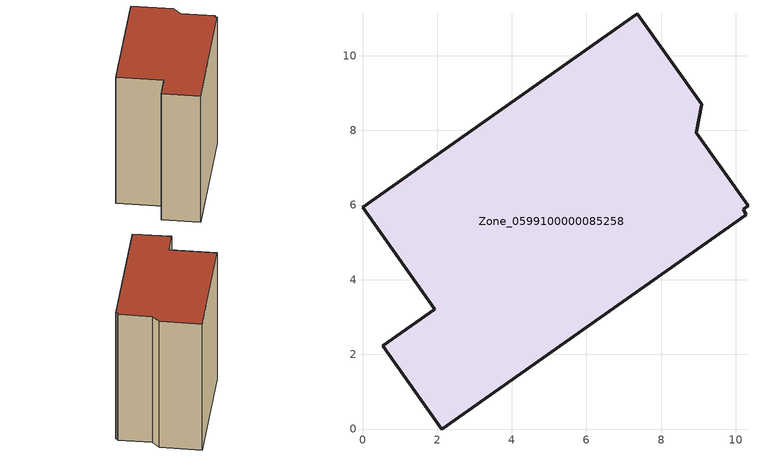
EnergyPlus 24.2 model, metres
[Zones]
Zone_0599100000085258
 floor ground (C_G): 1.93,3.21 0,5.94 7.36,11.12 9.08,8.7 8.94,7.94 10.33,5.98 10.19,5.89 10.28,5.75 2.12,0 0.54,2.23 z0.05
 wall outside (C_F): 9.08,8.7 7.36,11.12 0,5.94 1.93,3.21 0.54,2.23 2.12,0 10.28,5.75 10.19,5.89 10.33,5.98 8.94,7.94 9.08,8.7 z0.05:10.39
 roof outside (C_R): 2.12,0 10.28,5.75 10.19,5.89 10.33,5.98 8.94,7.94 9.08,8.7 7.36,11.12 0,5.94 1.93,3.21 0.54,2.23 z10.39
[BUILDING]
Pand.0599100000085258: North Axis=0; Terrain=City; Loads Convergence Tolerance Value=0.04; Temperature Convergence Tolerance Value=0.4; Solar Distribution=FullExterior; Maximum Number of Warmup Days=25; Minimum Number of Warmup Days=1
[Site:Location]
Rotterdam.The.Hague.AP_ZH_NLD Design_Conditions: Latitude=51.96; Longitude=4.45; Time Zone=1; Elevation=-4.5
[SITE:GROUNDTEMPERATURE:BUILDINGSURFACE]
18, 18, 18, 18, 18, 18, 18, 18, 18, 18, 18, 18
[MATERIAL] Thermal Absorptance=0.9; Solar Absorptance=0.7; Visible Absorptance=0.7
Name | Roughness | Thickness | Conductivity | Density | Specific Heat
G.TI.1946 | MediumSmooth | 0.15 | 1 | 540 | 1210
F.TI.1946 | Rough | 0.3 | 0.857143 | 1920 | 840
R.TI.1946 | MediumRough | 0.2 | 0.1 | 1500 | 1000
[CONSTRUCTION]
C_G: G.TI.1946
C_F: F.TI.1946
C_R: R.TI.1946
[ZONE]
Zone_0599100000085258: Type=1; Multiplier=1; Ceiling Height=Autocalculate; Volume=Autocalculate; Floor Area=autocalculate; Part of Total Floor Area=Yes
[ZONEINFILTRATION:DESIGNFLOWRATE]
Infil_Zone_0599100000085258: Zone or ZoneList or Space or SpaceList=Zone_0599100000085258; Schedule=AlwaysOn; Design Flow Rate Calculation Method=Flow/Area; Flow Rate per Floor Area=0.003; Constant Term Coefficient=1; Temperature Term Coefficient=0; Velocity Term Coefficient=0; Velocity Squared Term Coefficient=0
[HVACTEMPLATE:ZONE:IDEALLOADSAIRSYSTEM]
Zone_0599100000085258: Maximum Heating Supply Air Temperature=50; Minimum Cooling Supply Air Temperature=13; Maximum Heating Supply Air Humidity Ratio=0.0156; Minimum Cooling Supply Air Humidity Ratio=0.0077; Heating Limit=NoLimit; Cooling Limit=NoLimit; Dehumidification Control Type=ConstantSensibleHeatRatio; Cooling Sensible Heat Ratio=0.7; Dehumidification Setpoint=60; Humidification Control Type=None; Humidification Setpoint=30; Outdoor Air Method=None; Outdoor Air Flow Rate per Person=0.00944; Outdoor Air Flow Rate per Zone Floor Area=0; Outdoor Air Flow Rate per Zone=0; Demand Controlled Ventilation Type=None; Outdoor Air Economizer Type=NoEconomizer; Heat Recovery Type=None; Sensible Heat Recovery Effectiveness=0.7; Latent Heat Recovery Effectiveness=0.65
[ZONECONTROL:THERMOSTAT]
ThermostatControl_Zone_0599100000085258: Zone or ZoneList=Zone_0599100000085258; Control Type Schedule=DualSetpointControlType; Control 1=Thermostat_Zone_0599100000085258; Temperature Difference Between Cutout And Setpoint=0
[THERMOSTATSETPOINT:DUALSETPOINT]
Thermostat_Zone_0599100000085258: Heating Setpoint Temperature Schedule=HeatingSetpoint_Zone_0599100000085258; Cooling Setpoint Temperature Schedule=CoolingSetpoint_Zone_0599100000085258
[SCHEDULE:COMPACT]
HeatingSetpoint_Zone_0599100000085258: Through: 12/31, For: AllDays, Until: 24:00, 21
CoolingSetpoint_Zone_0599100000085258: Through: 12/31, For: AllDays, Until: 24:00, 24
DualSetpointControlType: Through: 12/31, For: AllDays, Until: 24:00, 4
AlwaysOn: Through: 12/31, For: AllDays, Until: 24:00, 1
